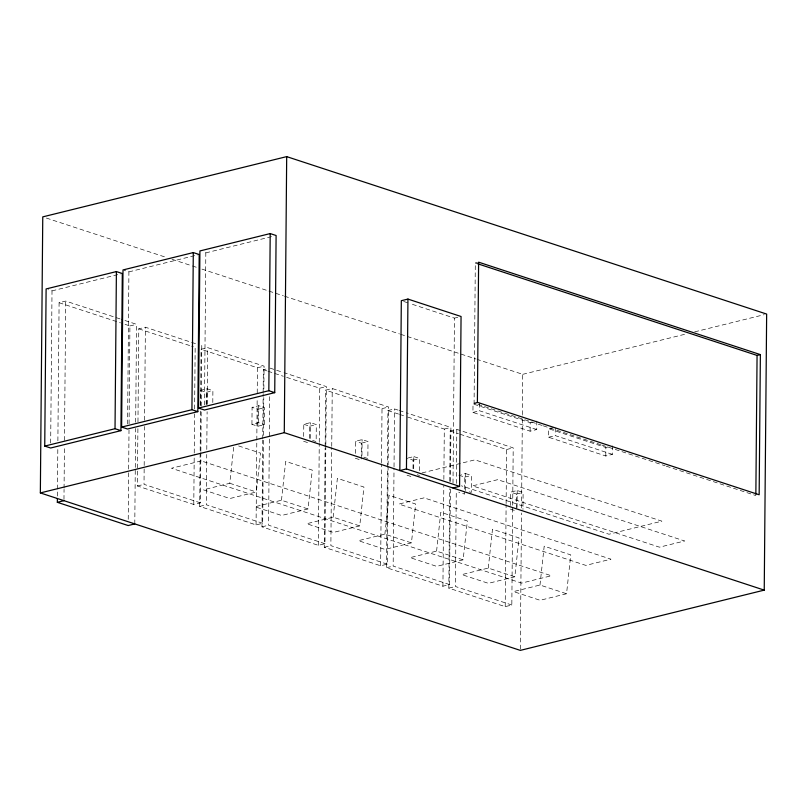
<?xml version="1.0" encoding="UTF-8"?>
<svg xmlns="http://www.w3.org/2000/svg" width="807" height="807" viewBox="0 0 807 807"><rect width="100%" height="100%" fill="white"/><g stroke="black" fill="none" stroke-linecap="round" stroke-linejoin="round"><path stroke-width="0.61" stroke-dasharray="4.04 3.03" d="M50.68 442.982L52.011 290.883L48.47 289.713M57.408 496.033L57.822 448.329M57.882 440.793L59.093 302.706L65.7 301.072L120.001 318.886M63.975 499.422L64.056 489.375M64.066 488.124L64.429 446.695M64.489 440.42L65.7 301.072M127.587 423.988L128.908 271.878L124.187 270.335M128.232 519.264L128.666 470.31M128.676 469.049L129.009 430.141M129.07 423.857L129.917 325.947L121.655 323.234M134.789 523.914L135.626 428.507M135.677 422.222L136.534 324.313L121.191 319.279M200.842 452.556L200.398 502.842L193.791 504.476L137.402 485.975L137.906 428.154M137.967 421.869L138.774 328.842L145.391 327.218L197.069 344.165M200.398 502.842L144.019 484.351L144.171 466.749M144.181 465.488L144.524 426.52M144.574 420.235L145.391 327.218M193.791 504.476L194.225 454.19M194.235 452.939L194.578 413.971M194.618 408.937L195.163 347.343L191.632 346.183M200.257 404.932L200.388 390.376L206.995 388.742L212.897 390.679L212.796 402.804M263.405 440.309L262.689 523.279L256.071 524.913L199.692 506.413L200.519 410.874M200.57 405.85L201.064 349.28L207.671 347.646L264.06 366.146L263.849 390.023M200.852 451.305L201.195 411.076M201.246 406.052L201.77 345.709L198.25 344.559M204.484 404.983L205.815 252.884L203.455 252.107M206.178 404.438L206.289 392.313L200.388 390.376M206.854 404.509L206.995 388.742M262.689 523.279L206.299 504.779L206.743 454.492M206.784 449.469L207.117 411.752M207.177 404.216L207.671 347.646M251.935 424.321L252.087 407.333L258.694 405.699L264.605 407.636L264.454 424.623L257.837 426.257L251.935 424.321L258.553 422.686L264.454 424.623M256.071 524.913L257.181 397.942M257.221 392.918L257.443 367.78L201.064 349.28M257.837 426.257L257.988 409.27L252.087 407.333M258.553 422.686L258.694 405.699M325.826 445.656L324.969 543.706L318.362 545.34L261.972 526.84L262.729 440.108M262.739 438.847L263.143 393.594M263.153 392.343L263.344 369.717L267.753 368.628M263.455 435.286L263.778 397.569M324.969 543.706L268.59 525.216L269.72 395.733M303.684 436.426L303.785 424.29L310.402 422.656L316.304 424.593L316.152 441.58L312.612 440.42M309.585 438.362L309.686 426.227L303.785 424.29M310.261 438.433L310.402 422.656M318.362 545.34L319.249 443.517M319.259 442.266L319.733 388.207L284.488 376.647M388.117 466.093L387.259 564.143L380.642 565.778L324.263 547.277L325.13 447.966M325.14 446.715L325.635 390.144L332.242 388.51L388.631 407.01L388.127 464.832M325.836 444.405L326.341 386.573L284.054 372.703M387.259 564.143L330.87 545.643L331.727 447.592M331.738 446.332L332.242 388.51M355.383 453.383L355.494 441.258L362.101 439.623L368.002 441.56L367.851 458.547L361.95 456.611M361.254 458.961L361.395 443.194L355.494 441.258M361.96 455.39L362.101 439.623M380.642 565.778L381.529 463.954M381.55 462.693L382.014 408.645L325.635 390.144M450.377 489.032L449.539 584.571L442.932 586.205L386.543 567.714L387.41 468.403M387.421 467.142L387.915 410.581L394.532 408.947L398.053 410.097M449.539 584.571L393.16 566.08L394.018 468.03M394.028 466.769L394.532 408.947M413.023 468.645L413.093 460.151L407.192 458.215M413.698 468.716L413.799 456.58L408.292 457.942M419.6 470.652L419.701 458.517L413.799 456.58M442.932 586.205L443.81 485.643M443.86 479.358L444.304 429.072L406.718 416.745M449.761 481.295L450.205 431.009L456.812 429.374L513.202 447.875L511.83 605.008L505.212 606.642L448.833 588.142L449.701 488.83M450.447 481.497L450.911 427.438L406.274 412.801M453.009 482.969L454.452 318.129L409.593 303.412M511.83 605.008L455.441 586.507L456.278 490.969M456.348 483.433L456.812 429.374M458.89 475.172L464.792 477.108L464.65 494.096L458.739 492.159M465.357 490.525L465.508 473.538L461.1 474.627M465.508 473.538L471.409 475.474L471.258 492.462L466.537 490.918M536.806 421.052L536.736 429.546L530.118 431.18L472.942 412.417L473.013 403.924L478.521 402.562M542.143 425.46L474.082 403.137L475.313 262.991L477.512 262.446M536.736 429.546L479.55 410.783L479.63 402.29M505.212 606.642L506.11 504.819M506.12 503.558L506.584 449.509L459.607 434.095M510.478 505.485L510.589 492.139L517.206 490.505L523.107 492.441L522.956 509.429M516.369 508.632L516.5 494.066L510.589 492.139M517.055 507.492L517.206 490.505M520.323 649.121L521.514 512.99M521.554 507.946L522.361 415.928M522.371 414.667L522.724 374.337L477.24 359.418M530.118 431.18L530.199 422.686L473.013 403.924M612.483 445.868L612.402 454.361L605.795 455.995L548.609 437.243L548.689 428.749L554.197 427.387M612.402 454.361L555.226 435.609L555.297 427.115M605.795 455.995L605.865 447.502L548.689 428.749M238.61 445.938L260.55 453.141L256.333 491.988L229.884 498.524L203.324 489.809L229.773 483.272L233.727 446.856M281.472 500.239L285.688 461.382L312.248 470.098L308.032 508.955L281.593 515.481L255.022 506.766L281.472 500.239L308.032 508.955M333.17 517.196L337.387 478.339L363.947 487.055L359.74 525.912L333.291 532.449L306.731 523.733L333.17 517.196L359.74 525.912M384.878 534.153L389.095 495.306L415.655 504.022L411.439 542.869L384.989 549.406L358.429 540.69L384.878 534.153L411.439 542.869M436.577 551.12L440.793 512.263L467.354 520.979L463.137 559.836L436.688 566.363L410.127 557.647L436.577 551.12L463.137 559.836M488.275 568.078L492.492 529.221L519.052 537.936L514.836 576.793L488.396 583.33L461.836 574.614L488.275 568.078L514.836 576.793M539.984 585.035L544.19 546.188L570.761 554.893L566.544 593.75L540.095 600.287L513.534 591.571L539.984 585.035L566.544 593.75M52.011 290.883L121.09 273.815M128.908 271.878L199.198 254.518M205.815 252.884L273.684 236.118M129.917 325.947L136.534 324.313M454.452 318.129L457.751 317.312M257.443 367.78L264.06 366.146M206.289 392.313L212.897 390.679M319.733 388.207L326.341 386.573M257.988 409.27L264.605 407.636M309.686 426.227L316.304 424.593M382.014 408.645L388.631 407.01M522.724 374.337L686.152 333.957M694.696 331.848L764.209 314.669M137.402 485.975L144.019 484.351M474.082 403.137L477.391 402.32M472.942 412.417L479.55 410.783M361.395 443.194L368.002 441.56M444.304 429.072L450.911 427.438M530.199 422.686L532.398 422.142M199.692 506.413L206.299 504.779M413.093 460.151L419.701 458.517M548.609 437.243L555.226 435.609M506.584 449.509L513.202 447.875M422.071 472.922L474.97 459.849L661.881 521.171L608.992 534.234L461.362 485.804M261.972 526.84L268.59 525.216M464.792 477.108L471.409 475.474M605.865 447.502L608.074 446.957M516.5 494.066L523.107 492.441M324.263 547.277L330.87 545.643M386.543 567.714L393.16 566.08M448.833 588.142L455.441 586.507M475.313 262.991L477.694 263.768M403.682 301.475L408.413 303.029M46.352 218.061L166.04 257.332M172.022 259.289L191.178 265.574M192.369 265.967L197.16 267.541M201.952 269.104L267.783 290.702M268.973 291.095L283.338 295.806M284.538 296.199L399.435 333.896M400.635 334.29L476.039 359.024M543.333 425.854L600.64 444.647M601.83 445.04L665.109 465.8M666.31 466.194L755.846 495.569M269.962 368.083L282.884 372.32M399.233 410.481L405.104 412.407M59.093 302.706L120.475 322.84M138.774 328.842L190.462 345.8M263.344 369.717L266.875 370.867M268.045 371.25L283.318 376.264M387.915 410.581L398.487 414.041M399.667 414.435L405.538 416.362M450.205 431.009L458.426 433.712M417.199 474.728L419.559 475.505M303.644 441.278L309.545 443.214M355.342 458.245L361.243 460.182M407.041 475.202L412.942 477.139M510.448 509.126L516.349 511.053M229.773 483.272L256.333 491.988M201.225 460.908L171.467 468.252L521.574 583.108L551.332 575.754L201.225 460.908M424.038 497.858L398.92 504.072L585.832 565.384L610.949 559.18L424.038 497.858M497.687 479.671L472.559 485.875L659.47 547.186L684.598 540.983L497.687 479.671"/><path stroke-width="1.21" d="M40.35 492.926L42.761 216.881L286.687 156.619L766.65 314.074L764.239 590.119L520.313 650.381L40.35 492.926L284.276 432.663L764.239 590.119M44.738 446.079L46.11 288.946L116.4 271.576L122.301 273.512L120.929 430.645L50.639 448.006L44.738 446.079L115.028 428.709L120.929 430.645M134.789 523.914L128.182 525.549L57.347 502.307L57.378 498.544M115.028 428.709L116.4 271.576M121.635 427.074L123.007 269.942L193.297 252.581L199.198 254.518L197.826 411.651L127.536 429.011L121.635 427.074L191.925 409.714L197.826 411.651M191.925 409.714L193.297 252.581M198.542 408.08L199.914 250.947L270.204 233.576L276.105 235.513L274.733 392.646L204.443 410.017L198.542 408.08L268.832 390.709L274.733 392.646M268.832 390.709L270.204 233.576M284.276 432.663L286.687 156.619M406.456 468.938L407.938 299.074L401.321 300.698L399.838 470.572L406.456 468.938L459.576 486.369L461.059 316.495L407.938 299.074M755.856 494.318L757.067 355.423L477.694 263.768M760.376 354.606L759.155 494.752L477.391 402.32L478.612 262.174L760.376 354.606L757.067 355.423M57.347 502.307L63.965 500.673M452.969 488.003L459.576 486.369"/></g></svg>
